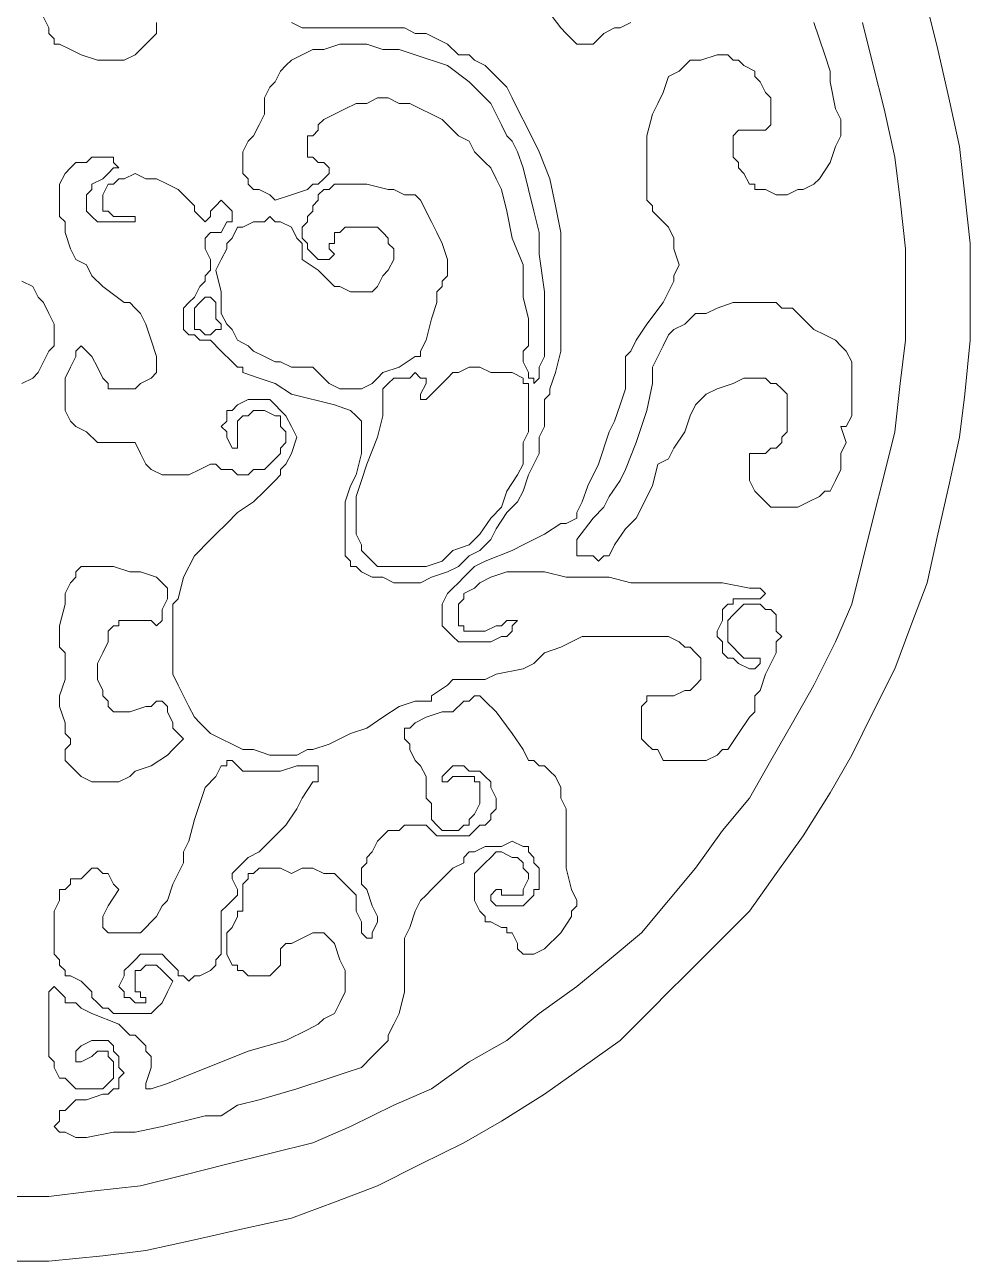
# Model space of a CAD drawing. Extents: x -66030 to 95157, y -13132 to 45879.
# Drawn here: x -29024 to -28339, y 14099 to 14995 of the extents above; entities that cross this region are included whole.
import ezdxf

# ---------------------------------------------------------------- set-up
doc = ezdxf.new("R2010")
doc.units = 0
doc.header["$LTSCALE"] = 100
doc.header["$MEASUREMENT"] = 0
doc.layers.get('0').update_dxf_attribs({"linetype": 'CONTINUOUS'})

msp = doc.modelspace()

# ---------------------------------------------------------------- linework, layer by layer
at = {"lineweight": 0}
for points in [[(-29041.98, 14098.65), (-29006.82, 14098.65), (-28967.76, 14102.55), (-28936.52, 14106.46), (-28901.36, 14114.27), (-28866.21, 14122.08), (-28831.06, 14129.89), (-28799.81, 14141.61), (-28768.56, 14153.33), (-28737.31, 14168.95), (-28706.06, 14184.58), (-28678.72, 14200.2), (-28647.47, 14219.73), (-28620.13, 14239.26), (-28592.79, 14258.79), (-28569.36, 14282.23), (-28557.64, 14293.94), (-28545.92, 14305.66), (-28534.2, 14317.38), (-28522.48, 14329.1), (-28499.05, 14352.53), (-28479.52, 14379.88), (-28459.99, 14407.22), (-28440.46, 14438.46), (-28424.83, 14465.81), (-28409.21, 14497.05), (-28393.59, 14528.3), (-28381.87, 14559.55), (-28370.15, 14590.8), (-28362.34, 14625.95), (-28354.53, 14661.1), (-28346.72, 14696.26), (-28342.81, 14727.51), (-28338.9, 14766.57), (-28338.9, 14801.72), (-28338.9, 14836.87), (-28342.81, 14872.03), (-28346.72, 14907.18), (-28354.53, 14942.33), (-28362.34, 14977.49), (-28370.15, 15008.74)], [(-28647.47, 15008.74), (-28635.76, 14993.11), (-28631.85, 14989.21), (-28627.95, 14985.3), (-28624.04, 14981.39), (-28620.13, 14981.39), (-28616.23, 14981.39), (-28612.32, 14981.39), (-28612.32, 14981.39), (-28604.51, 14989.21), (-28596.7, 14993.11), (-28592.79, 14993.11), (-28584.98, 14997.02)], [(-29041.98, 14145.52), (-29006.82, 14145.52), (-28975.58, 14149.42), (-28940.42, 14153.33), (-28909.17, 14161.14), (-28877.93, 14168.95), (-28846.68, 14176.76), (-28815.43, 14184.58), (-28788.09, 14196.29), (-28756.84, 14211.92), (-28729.5, 14223.64), (-28702.16, 14243.17), (-28674.82, 14258.79), (-28651.38, 14278.32), (-28624.04, 14297.85), (-28600.6, 14317.38), (-28577.17, 14336.91), (-28557.64, 14360.35), (-28538.11, 14383.78), (-28518.58, 14411.12), (-28499.05, 14434.56), (-28483.42, 14461.9), (-28467.8, 14489.24), (-28452.18, 14516.58), (-28436.55, 14547.83), (-28424.83, 14575.17), (-28417.02, 14606.42), (-28409.21, 14637.67), (-28401.4, 14668.92), (-28393.59, 14700.16), (-28389.68, 14735.32), (-28385.78, 14766.57), (-28385.78, 14801.72), (-28385.78, 14832.97), (-28389.68, 14868.12), (-28393.59, 14899.37), (-28401.4, 14934.52), (-28409.21, 14965.77), (-28417.02, 14997.02)], [(-28928.7, 14997.02), (-28928.7, 14993.11), (-28928.7, 14989.21), (-28932.61, 14985.3), (-28940.42, 14977.49), (-28944.33, 14973.58), (-28952.14, 14969.68), (-28959.95, 14969.68), (-28971.67, 14969.68), (-28983.39, 14973.58), (-28991.2, 14977.49), (-28999.01, 14981.39), (-29002.92, 14981.39), (-29002.92, 14985.3), (-29006.82, 14989.21), (-29006.82, 14993.11), (-29010.73, 15000.92)], [(-28452.18, 14997.02), (-28444.36, 14973.58), (-28440.46, 14961.86), (-28440.46, 14954.05), (-28436.55, 14934.52), (-28432.65, 14926.71), (-28432.65, 14918.9), (-28432.65, 14914.99), (-28436.55, 14907.18), (-28440.46, 14895.46), (-28448.27, 14883.75), (-28452.18, 14879.84), (-28459.99, 14875.93), (-28463.89, 14875.93), (-28471.71, 14872.03), (-28479.52, 14872.03), (-28487.33, 14875.93), (-28495.14, 14875.93), (-28495.14, 14879.84), (-28499.05, 14879.84), (-28502.95, 14887.65), (-28506.86, 14891.56), (-28506.86, 14895.46), (-28510.77, 14899.37), (-28510.77, 14907.18), (-28510.77, 14914.99), (-28510.77, 14914.99), (-28506.86, 14918.9), (-28502.95, 14918.9), (-28495.14, 14918.9), (-28487.33, 14918.9), (-28487.33, 14918.9), (-28483.42, 14922.8), (-28483.42, 14926.71), (-28483.42, 14926.71), (-28483.42, 14934.52), (-28483.42, 14942.33), (-28487.33, 14946.24), (-28491.24, 14954.05), (-28495.14, 14957.96), (-28495.14, 14961.86), (-28502.95, 14965.77), (-28506.86, 14969.68), (-28510.77, 14969.68), (-28514.67, 14973.58), (-28518.58, 14973.58), (-28522.48, 14973.58), (-28534.2, 14969.68), (-28542.01, 14969.68), (-28549.83, 14961.86), (-28557.64, 14957.96), (-28561.54, 14946.24), (-28565.45, 14938.43), (-28569.36, 14930.62), (-28573.26, 14914.99), (-28573.26, 14903.27), (-28573.26, 14887.65), (-28573.26, 14875.93), (-28573.26, 14868.12), (-28569.36, 14864.22), (-28569.36, 14860.31), (-28565.45, 14856.4), (-28561.54, 14852.5), (-28557.64, 14848.59), (-28553.73, 14840.78), (-28553.73, 14832.97), (-28549.83, 14821.25), (-28553.73, 14813.44), (-28553.73, 14809.53), (-28557.64, 14801.72), (-28561.54, 14793.91), (-28573.26, 14778.28), (-28581.07, 14766.57), (-28584.98, 14758.75), (-28588.89, 14754.85), (-28588.89, 14747.04), (-28588.89, 14739.22), (-28588.89, 14731.41), (-28592.79, 14719.69), (-28596.7, 14707.98), (-28600.6, 14700.16), (-28608.42, 14676.73), (-28616.23, 14661.1), (-28620.13, 14649.39), (-28624.04, 14641.58), (-28624.04, 14637.67), (-28631.85, 14633.76), (-28635.76, 14633.76), (-28647.47, 14625.95), (-28655.29, 14622.05), (-28663.1, 14618.14), (-28670.91, 14614.23), (-28690.44, 14606.42), (-28698.25, 14602.52), (-28702.16, 14598.61), (-28706.06, 14594.7), (-28709.97, 14590.8), (-28713.88, 14586.89), (-28717.78, 14582.99), (-28721.69, 14575.17), (-28721.69, 14571.27), (-28721.69, 14563.46), (-28721.69, 14559.55), (-28717.78, 14555.64), (-28713.88, 14551.74), (-28709.97, 14547.83), (-28702.16, 14547.83), (-28698.25, 14547.83), (-28686.53, 14547.83), (-28678.72, 14551.74), (-28674.82, 14551.74), (-28670.91, 14555.64), (-28670.91, 14559.55), (-28667, 14563.46), (-28667, 14563.46), (-28667, 14563.46), (-28670.91, 14563.46), (-28674.82, 14563.46), (-28678.72, 14559.55), (-28682.63, 14559.55), (-28690.44, 14555.64), (-28694.35, 14555.64), (-28698.25, 14555.64), (-28702.16, 14555.64), (-28706.06, 14555.64), (-28706.06, 14559.55), (-28709.97, 14559.55), (-28709.97, 14563.46), (-28709.97, 14571.27), (-28709.97, 14575.17), (-28706.06, 14579.08), (-28706.06, 14582.99), (-28698.25, 14586.89), (-28694.35, 14590.8), (-28686.53, 14594.7), (-28674.82, 14598.61), (-28663.1, 14598.61), (-28651.38, 14598.61), (-28647.47, 14598.61), (-28631.85, 14594.7), (-28616.23, 14594.7), (-28600.6, 14594.7), (-28584.98, 14590.8), (-28542.01, 14590.8), (-28518.58, 14590.8), (-28499.05, 14586.89), (-28495.14, 14586.89), (-28491.24, 14586.89), (-28491.24, 14586.89), (-28487.33, 14582.99), (-28487.33, 14582.99), (-28491.24, 14579.08), (-28491.24, 14579.08), (-28495.14, 14579.08), (-28499.05, 14579.08), (-28502.95, 14579.08), (-28506.86, 14579.08), (-28510.77, 14579.08), (-28510.77, 14575.17), (-28514.67, 14575.17), (-28518.58, 14571.27), (-28518.58, 14563.46), (-28522.48, 14555.64), (-28522.48, 14551.74), (-28518.58, 14547.83), (-28518.58, 14543.93), (-28518.58, 14540.02), (-28514.67, 14536.11), (-28510.77, 14536.11), (-28506.86, 14532.21), (-28499.05, 14528.3), (-28495.14, 14528.3), (-28491.24, 14532.21), (-28491.24, 14532.21), (-28491.24, 14532.21), (-28491.24, 14536.11), (-28495.14, 14536.11), (-28502.95, 14536.11), (-28506.86, 14540.02), (-28510.77, 14543.93), (-28510.77, 14543.93), (-28514.67, 14547.83), (-28514.67, 14547.83), (-28514.67, 14555.64), (-28514.67, 14563.46), (-28510.77, 14567.36), (-28506.86, 14571.27), (-28502.95, 14575.17), (-28499.05, 14575.17), (-28495.14, 14575.17), (-28491.24, 14575.17), (-28487.33, 14571.27), (-28483.42, 14571.27), (-28479.52, 14567.36), (-28479.52, 14563.46), (-28479.52, 14555.64), (-28475.61, 14551.74), (-28479.52, 14547.83), (-28479.52, 14540.02), (-28483.42, 14532.21), (-28487.33, 14524.4), (-28491.24, 14512.68), (-28495.14, 14508.77), (-28495.14, 14500.96), (-28495.14, 14497.05), (-28499.05, 14493.15), (-28506.86, 14481.43), (-28514.67, 14469.71), (-28518.58, 14469.71), (-28518.58, 14469.71), (-28522.48, 14465.81), (-28530.3, 14461.9), (-28534.2, 14461.9), (-28538.11, 14461.9), (-28545.92, 14461.9), (-28549.83, 14461.9), (-28557.64, 14461.9), (-28561.54, 14461.9), (-28565.45, 14469.71), (-28569.36, 14469.71), (-28573.26, 14473.62), (-28577.17, 14477.52), (-28577.17, 14481.43), (-28577.17, 14485.34), (-28577.17, 14489.24), (-28577.17, 14500.96), (-28573.26, 14504.87), (-28573.26, 14508.77), (-28569.36, 14508.77), (-28565.45, 14508.77), (-28561.54, 14508.77), (-28553.73, 14508.77), (-28545.92, 14512.68), (-28542.01, 14512.68), (-28538.11, 14516.58), (-28538.11, 14516.58), (-28534.2, 14520.49), (-28534.2, 14524.4), (-28534.2, 14528.3), (-28534.2, 14528.3), (-28534.2, 14532.21), (-28534.2, 14536.11), (-28538.11, 14540.02), (-28542.01, 14543.93), (-28545.92, 14543.93), (-28549.83, 14547.83), (-28557.64, 14551.74), (-28569.36, 14551.74), (-28581.07, 14551.74), (-28592.79, 14551.74), (-28612.32, 14551.74), (-28620.13, 14551.74), (-28627.95, 14547.83), (-28635.76, 14543.93), (-28647.47, 14540.02), (-28655.29, 14532.21), (-28663.1, 14528.3), (-28682.63, 14524.4), (-28690.44, 14520.49), (-28702.16, 14520.49), (-28702.16, 14520.49), (-28706.06, 14520.49), (-28709.97, 14520.49), (-28713.88, 14520.49), (-28717.78, 14516.58), (-28729.5, 14508.77), (-28729.5, 14504.87), (-28733.41, 14504.87), (-28737.31, 14504.87), (-28741.22, 14504.87), (-28752.94, 14500.96), (-28764.65, 14493.15), (-28776.37, 14485.34), (-28788.09, 14481.43), (-28803.71, 14473.62), (-28815.43, 14469.71), (-28819.34, 14469.71), (-28827.15, 14465.81), (-28838.87, 14465.81), (-28846.68, 14465.81), (-28858.4, 14469.71), (-28866.21, 14469.71), (-28874.02, 14473.62), (-28881.83, 14477.52), (-28889.64, 14481.43), (-28897.46, 14489.24), (-28901.36, 14493.15), (-28905.27, 14500.96), (-28909.17, 14508.77), (-28913.08, 14516.58), (-28916.99, 14524.4), (-28916.99, 14536.11), (-28916.99, 14547.83), (-28916.99, 14559.55), (-28916.99, 14563.46), (-28916.99, 14567.36), (-28916.99, 14575.17), (-28913.08, 14579.08), (-28909.17, 14594.7), (-28901.36, 14610.33), (-28897.46, 14614.23), (-28893.55, 14618.14), (-28885.74, 14625.95), (-28877.93, 14633.76), (-28870.12, 14641.58), (-28858.4, 14649.39), (-28850.59, 14657.2), (-28842.77, 14665.01), (-28838.87, 14668.92), (-28838.87, 14672.82), (-28834.96, 14676.73), (-28831.06, 14684.54), (-28827.15, 14696.26), (-28831.06, 14704.07), (-28834.96, 14711.88), (-28838.87, 14715.79), (-28842.77, 14719.69), (-28846.68, 14723.6), (-28854.49, 14723.6), (-28858.4, 14723.6), (-28862.3, 14723.6), (-28870.12, 14719.69), (-28874.02, 14715.79), (-28877.93, 14715.79), (-28877.93, 14707.98), (-28881.83, 14704.07), (-28877.93, 14700.16), (-28877.93, 14696.26), (-28874.02, 14688.45), (-28870.12, 14688.45), (-28870.12, 14688.45), (-28870.12, 14692.35), (-28870.12, 14696.26), (-28870.12, 14704.07), (-28870.12, 14707.98), (-28866.21, 14711.88), (-28862.3, 14711.88), (-28858.4, 14715.79), (-28854.49, 14715.79), (-28850.59, 14715.79), (-28842.77, 14711.88), (-28842.77, 14711.88), (-28838.87, 14711.88), (-28838.87, 14704.07), (-28834.96, 14700.16), (-28834.96, 14696.26), (-28834.96, 14692.35), (-28838.87, 14688.45), (-28838.87, 14684.54), (-28842.77, 14680.63), (-28842.77, 14680.63), (-28846.68, 14676.73), (-28850.59, 14672.82), (-28858.4, 14672.82), (-28862.3, 14668.92), (-28866.21, 14668.92), (-28870.12, 14668.92), (-28874.02, 14672.82), (-28877.93, 14672.82), (-28877.93, 14672.82), (-28881.83, 14672.82), (-28881.83, 14672.82), (-28881.83, 14672.82), (-28885.74, 14676.73), (-28889.64, 14676.73), (-28897.46, 14672.82), (-28905.27, 14668.92), (-28913.08, 14668.92), (-28916.99, 14668.92), (-28924.8, 14668.92), (-28932.61, 14672.82), (-28936.52, 14676.73), (-28936.52, 14676.73), (-28940.42, 14684.54), (-28944.33, 14692.35), (-28948.23, 14692.35), (-28948.23, 14692.35), (-28952.14, 14692.35), (-28956.05, 14692.35), (-28956.05, 14692.35), (-28959.95, 14692.35), (-28967.76, 14692.35), (-28971.67, 14692.35), (-28979.48, 14700.16), (-28987.29, 14704.07), (-28991.2, 14707.98), (-28995.11, 14715.79), (-28995.11, 14723.6), (-28995.11, 14731.41), (-28995.11, 14739.22), (-28991.2, 14747.04), (-28987.29, 14754.85), (-28987.29, 14758.75), (-28983.39, 14762.66), (-28979.48, 14758.75), (-28979.48, 14758.75), (-28975.58, 14754.85), (-28971.67, 14747.04), (-28967.76, 14739.22), (-28963.86, 14735.32), (-28963.86, 14731.41), (-28956.05, 14731.41), (-28952.14, 14731.41), (-28944.33, 14731.41), (-28940.42, 14735.32), (-28932.61, 14739.22), (-28932.61, 14739.22), (-28928.7, 14743.13), (-28928.7, 14743.13), (-28928.7, 14747.04), (-28928.7, 14750.94), (-28928.7, 14754.85), (-28932.61, 14766.57), (-28936.52, 14778.28), (-28940.42, 14786.1), (-28944.33, 14790), (-28948.23, 14793.91), (-28952.14, 14793.91), (-28952.14, 14793.91), (-28967.76, 14805.63), (-28975.58, 14813.44), (-28979.48, 14821.25), (-28987.29, 14825.16), (-28991.2, 14832.97), (-28995.11, 14844.69), (-28995.11, 14852.5), (-28999.01, 14856.4), (-28999.01, 14860.31), (-28999.01, 14864.22), (-28999.01, 14872.03), (-28999.01, 14879.84), (-28995.11, 14887.65), (-28991.2, 14891.56), (-28987.29, 14895.46), (-28979.48, 14895.46), (-28975.58, 14899.37), (-28967.76, 14899.37), (-28963.86, 14899.37), (-28959.95, 14899.37), (-28959.95, 14895.46), (-28959.95, 14895.46), (-28956.05, 14891.56), (-28956.05, 14891.56), (-28959.95, 14891.56), (-28963.86, 14887.65), (-28967.76, 14883.75), (-28975.58, 14879.84), (-28975.58, 14875.93), (-28979.48, 14872.03), (-28979.48, 14872.03), (-28979.48, 14868.12), (-28979.48, 14864.22), (-28979.48, 14860.31), (-28975.58, 14856.4), (-28975.58, 14856.4), (-28971.67, 14852.5), (-28967.76, 14852.5), (-28963.86, 14852.5), (-28959.95, 14852.5), (-28952.14, 14852.5), (-28944.33, 14852.5), (-28944.33, 14856.4), (-28948.23, 14856.4), (-28948.23, 14856.4), (-28959.95, 14856.4), (-28963.86, 14860.31), (-28967.76, 14860.31), (-28967.76, 14860.31), (-28967.76, 14864.22), (-28967.76, 14868.12), (-28967.76, 14872.03), (-28963.86, 14879.84), (-28959.95, 14879.84), (-28956.05, 14883.75), (-28952.14, 14883.75), (-28944.33, 14887.65), (-28936.52, 14883.75), (-28928.7, 14883.75), (-28920.89, 14879.84), (-28913.08, 14875.93), (-28905.27, 14868.12), (-28901.36, 14864.22), (-28901.36, 14860.31), (-28897.46, 14856.4), (-28893.55, 14852.5), (-28893.55, 14852.5), (-28889.64, 14856.4), (-28889.64, 14860.31), (-28885.74, 14864.22), (-28885.74, 14864.22), (-28881.83, 14868.12), (-28877.93, 14864.22), (-28877.93, 14864.22), (-28874.02, 14860.31), (-28874.02, 14856.4), (-28874.02, 14856.4), (-28874.02, 14852.5), (-28877.93, 14852.5), (-28881.83, 14844.69), (-28885.74, 14844.69), (-28889.64, 14844.69), (-28893.55, 14840.78), (-28893.55, 14840.78), (-28893.55, 14836.87), (-28893.55, 14832.97), (-28889.64, 14825.16), (-28889.64, 14817.34), (-28893.55, 14813.44), (-28893.55, 14809.53), (-28897.46, 14805.63), (-28901.36, 14797.81), (-28905.27, 14793.91), (-28909.17, 14790), (-28909.17, 14782.19), (-28909.17, 14774.38), (-28905.27, 14770.47), (-28901.36, 14770.47), (-28897.46, 14766.57), (-28897.46, 14766.57), (-28893.55, 14766.57), (-28889.64, 14766.57), (-28881.83, 14758.75), (-28874.02, 14750.94), (-28870.12, 14747.04), (-28866.21, 14747.04), (-28866.21, 14743.13), (-28854.49, 14739.22), (-28842.77, 14735.32), (-28831.06, 14727.51), (-28799.81, 14719.69), (-28788.09, 14715.79), (-28784.18, 14711.88), (-28780.28, 14707.98), (-28780.28, 14707.98), (-28780.28, 14700.16), (-28780.28, 14684.54), (-28784.18, 14668.92), (-28788.09, 14661.1), (-28792, 14649.39), (-28792, 14633.76), (-28792, 14629.86), (-28792, 14622.05), (-28792, 14614.23), (-28792, 14610.33), (-28788.09, 14606.42), (-28788.09, 14602.52), (-28784.18, 14602.52), (-28780.28, 14598.61), (-28772.47, 14594.7), (-28764.65, 14594.7), (-28756.84, 14590.8), (-28749.03, 14590.8), (-28741.22, 14590.8), (-28737.31, 14590.8), (-28729.5, 14594.7), (-28717.78, 14598.61), (-28709.97, 14602.52), (-28702.16, 14610.33), (-28694.35, 14614.23), (-28686.53, 14622.05), (-28682.63, 14629.86), (-28674.82, 14641.58), (-28667, 14649.39), (-28663.1, 14657.2), (-28659.19, 14668.92), (-28655.29, 14676.73), (-28651.38, 14684.54), (-28651.38, 14696.26), (-28647.47, 14704.07), (-28647.47, 14711.88), (-28647.47, 14719.69), (-28647.47, 14723.6), (-28643.57, 14727.51), (-28643.57, 14731.41), (-28639.66, 14743.13), (-28635.76, 14758.75), (-28635.76, 14774.38), (-28635.76, 14790), (-28635.76, 14809.53), (-28635.76, 14825.16), (-28635.76, 14844.69), (-28639.66, 14864.22), (-28643.57, 14883.75), (-28651.38, 14903.27), (-28659.19, 14918.9), (-28667, 14934.52), (-28670.91, 14942.33), (-28674.82, 14950.15), (-28678.72, 14954.05), (-28686.53, 14961.86), (-28690.44, 14965.77), (-28698.25, 14969.68), (-28702.16, 14973.58), (-28709.97, 14973.58), (-28717.78, 14981.39), (-28725.59, 14985.3), (-28733.41, 14989.21), (-28741.22, 14989.21), (-28749.03, 14993.11), (-28756.84, 14993.11), (-28772.47, 14993.11), (-28788.09, 14993.11), (-28807.62, 14993.11), (-28815.43, 14993.11), (-28823.24, 14993.11), (-28831.06, 14997.02)], [(-29026.35, 14735.32), (-29018.54, 14739.22), (-29014.64, 14743.13), (-29010.73, 14750.94), (-29006.82, 14758.75), (-29002.92, 14762.66), (-29002.92, 14770.47), (-29002.92, 14778.28), (-29006.82, 14786.1), (-29010.73, 14793.91), (-29014.64, 14797.81), (-29018.54, 14805.63), (-29026.35, 14809.53)]]:
    msp.add_lwpolyline(points, dxfattribs=at)
for points in [[(-28717.78, 14965.77), (-28702.16, 14954.05), (-28698.25, 14950.15), (-28690.44, 14942.33), (-28686.53, 14938.43), (-28682.63, 14930.62), (-28678.72, 14922.8), (-28674.82, 14914.99), (-28670.91, 14911.09), (-28667, 14903.27), (-28663.1, 14891.56), (-28659.19, 14875.93), (-28655.29, 14860.31), (-28651.38, 14844.69), (-28651.38, 14829.06), (-28647.47, 14801.72), (-28647.47, 14778.28), (-28647.47, 14762.66), (-28647.47, 14754.85), (-28651.38, 14747.04), (-28651.38, 14739.22), (-28655.29, 14735.32), (-28655.29, 14739.22), (-28659.19, 14739.22), (-28659.19, 14739.22), (-28659.19, 14743.13), (-28663.1, 14750.94), (-28663.1, 14758.75), (-28659.19, 14762.66), (-28659.19, 14770.47), (-28659.19, 14782.19), (-28663.1, 14797.81), (-28663.1, 14821.25), (-28670.91, 14840.78), (-28674.82, 14860.31), (-28678.72, 14875.93), (-28682.63, 14883.75), (-28686.53, 14891.56), (-28690.44, 14895.46), (-28698.25, 14903.27), (-28702.16, 14911.09), (-28709.97, 14914.99), (-28713.88, 14918.9), (-28721.69, 14926.71), (-28729.5, 14930.62), (-28737.31, 14934.52), (-28745.12, 14938.43), (-28752.94, 14938.43), (-28760.75, 14942.33), (-28768.56, 14942.33), (-28776.37, 14938.43), (-28784.18, 14938.43), (-28792, 14934.52), (-28799.81, 14930.62), (-28807.62, 14926.71), (-28811.53, 14922.8), (-28811.53, 14918.9), (-28815.43, 14914.99), (-28819.34, 14914.99), (-28819.34, 14911.09), (-28819.34, 14907.18), (-28819.34, 14903.27), (-28819.34, 14899.37), (-28815.43, 14899.37), (-28811.53, 14895.46), (-28807.62, 14895.46), (-28803.71, 14891.56), (-28803.71, 14891.56), (-28803.71, 14891.56), (-28803.71, 14887.65), (-28807.62, 14883.75), (-28811.53, 14879.84), (-28815.43, 14879.84), (-28819.34, 14875.93), (-28831.06, 14872.03), (-28842.77, 14868.12), (-28846.68, 14872.03), (-28854.49, 14875.93), (-28858.4, 14875.93), (-28862.3, 14879.84), (-28862.3, 14883.75), (-28866.21, 14887.65), (-28866.21, 14891.56), (-28866.21, 14899.37), (-28866.21, 14903.27), (-28862.3, 14911.09), (-28858.4, 14914.99), (-28854.49, 14922.8), (-28850.59, 14930.62), (-28850.59, 14934.52), (-28850.59, 14942.33), (-28846.68, 14950.15), (-28842.77, 14954.05), (-28838.87, 14961.86), (-28834.96, 14965.77), (-28831.06, 14969.68), (-28823.24, 14973.58), (-28815.43, 14977.49), (-28807.62, 14977.49), (-28795.9, 14981.39), (-28784.18, 14981.39), (-28776.37, 14981.39), (-28764.65, 14977.49), (-28752.94, 14977.49), (-28741.22, 14973.58), (-28717.78, 14965.77)], [(-28737.31, 14868.12), (-28729.5, 14852.5), (-28725.59, 14844.69), (-28721.69, 14836.87), (-28717.78, 14825.16), (-28717.78, 14817.34), (-28717.78, 14813.44), (-28721.69, 14809.53), (-28721.69, 14805.63), (-28725.59, 14801.72), (-28725.59, 14793.91), (-28729.5, 14782.19), (-28733.41, 14766.57), (-28737.31, 14758.75), (-28737.31, 14754.85), (-28741.22, 14754.85), (-28752.94, 14747.04), (-28764.65, 14743.13), (-28768.56, 14739.22), (-28772.47, 14735.32), (-28780.28, 14731.41), (-28784.18, 14731.41), (-28792, 14731.41), (-28795.9, 14731.41), (-28803.71, 14735.32), (-28807.62, 14739.22), (-28811.53, 14743.13), (-28815.43, 14747.04), (-28823.24, 14747.04), (-28831.06, 14747.04), (-28838.87, 14750.94), (-28842.77, 14750.94), (-28850.59, 14754.85), (-28858.4, 14758.75), (-28862.3, 14762.66), (-28870.12, 14766.57), (-28874.02, 14774.38), (-28877.93, 14778.28), (-28881.83, 14786.1), (-28881.83, 14790), (-28881.83, 14793.91), (-28881.83, 14801.72), (-28885.74, 14817.34), (-28881.83, 14825.16), (-28877.93, 14832.97), (-28877.93, 14836.87), (-28874.02, 14840.78), (-28870.12, 14848.59), (-28866.21, 14848.59), (-28858.4, 14852.5), (-28854.49, 14852.5), (-28850.59, 14852.5), (-28846.68, 14856.4), (-28842.77, 14852.5), (-28838.87, 14852.5), (-28831.06, 14848.59), (-28827.15, 14840.78), (-28823.24, 14836.87), (-28823.24, 14829.06), (-28823.24, 14825.16), (-28811.53, 14817.34), (-28807.62, 14813.44), (-28799.81, 14805.63), (-28795.9, 14805.63), (-28788.09, 14801.72), (-28780.28, 14801.72), (-28772.47, 14801.72), (-28768.56, 14805.63), (-28764.65, 14813.44), (-28760.75, 14817.34), (-28756.84, 14825.16), (-28756.84, 14832.97), (-28756.84, 14832.97), (-28760.75, 14836.87), (-28760.75, 14840.78), (-28764.65, 14844.69), (-28764.65, 14844.69), (-28768.56, 14848.59), (-28776.37, 14848.59), (-28780.28, 14848.59), (-28788.09, 14848.59), (-28792, 14848.59), (-28795.9, 14844.69), (-28799.81, 14844.69), (-28799.81, 14840.78), (-28799.81, 14836.87), (-28803.71, 14836.87), (-28803.71, 14832.97), (-28799.81, 14829.06), (-28803.71, 14825.16), (-28807.62, 14825.16), (-28811.53, 14825.16), (-28811.53, 14825.16), (-28815.43, 14829.06), (-28819.34, 14832.97), (-28819.34, 14836.87), (-28823.24, 14840.78), (-28823.24, 14848.59), (-28819.34, 14852.5), (-28819.34, 14856.4), (-28815.43, 14860.31), (-28815.43, 14864.22), (-28811.53, 14868.12), (-28811.53, 14872.03), (-28807.62, 14875.93), (-28803.71, 14875.93), (-28799.81, 14879.84), (-28795.9, 14879.84), (-28792, 14879.84), (-28784.18, 14879.84), (-28776.37, 14879.84), (-28760.75, 14875.93), (-28756.84, 14875.93), (-28749.03, 14872.03), (-28741.22, 14872.03), (-28737.31, 14868.12)], [(-28885.74, 14793.91), (-28885.74, 14790), (-28885.74, 14786.1), (-28885.74, 14782.19), (-28881.83, 14778.28), (-28881.83, 14774.38), (-28881.83, 14774.38), (-28885.74, 14774.38), (-28889.64, 14770.47), (-28893.55, 14770.47), (-28897.46, 14774.38), (-28901.36, 14774.38), (-28901.36, 14778.28), (-28901.36, 14782.19), (-28901.36, 14782.19), (-28901.36, 14786.1), (-28901.36, 14790), (-28897.46, 14793.91), (-28893.55, 14797.81), (-28889.64, 14797.81), (-28889.64, 14797.81), (-28885.74, 14793.91), (-28885.74, 14793.91)], [(-28456.08, 14778.28), (-28452.18, 14774.38), (-28444.36, 14770.47), (-28436.55, 14766.57), (-28432.65, 14762.66), (-28428.74, 14758.75), (-28424.83, 14750.94), (-28424.83, 14743.13), (-28424.83, 14735.32), (-28424.83, 14727.51), (-28424.83, 14723.6), (-28424.83, 14715.79), (-28424.83, 14711.88), (-28428.74, 14704.07), (-28432.65, 14704.07), (-28432.65, 14704.07), (-28428.74, 14692.35), (-28432.65, 14684.54), (-28432.65, 14672.82), (-28436.55, 14665.01), (-28440.46, 14657.2), (-28444.36, 14657.2), (-28448.27, 14653.29), (-28456.08, 14649.39), (-28463.89, 14645.48), (-28467.8, 14645.48), (-28475.61, 14645.48), (-28483.42, 14645.48), (-28487.33, 14649.39), (-28491.24, 14653.29), (-28495.14, 14657.2), (-28499.05, 14665.01), (-28499.05, 14672.82), (-28499.05, 14676.73), (-28499.05, 14680.63), (-28499.05, 14684.54), (-28495.14, 14684.54), (-28491.24, 14684.54), (-28491.24, 14684.54), (-28487.33, 14684.54), (-28483.42, 14688.45), (-28479.52, 14688.45), (-28475.61, 14692.35), (-28475.61, 14696.26), (-28471.71, 14700.16), (-28471.71, 14707.98), (-28471.71, 14715.79), (-28471.71, 14723.6), (-28471.71, 14727.51), (-28475.61, 14731.41), (-28479.52, 14735.32), (-28483.42, 14735.32), (-28487.33, 14739.22), (-28491.24, 14739.22), (-28495.14, 14739.22), (-28502.95, 14739.22), (-28510.77, 14735.32), (-28522.48, 14731.41), (-28530.3, 14727.51), (-28538.11, 14719.69), (-28542.01, 14711.88), (-28545.92, 14700.16), (-28553.73, 14688.45), (-28557.64, 14680.63), (-28565.45, 14676.73), (-28569.36, 14661.1), (-28581.07, 14637.67), (-28588.89, 14629.86), (-28596.7, 14618.14), (-28600.6, 14610.33), (-28604.51, 14610.33), (-28608.42, 14606.42), (-28612.32, 14610.33), (-28616.23, 14610.33), (-28624.04, 14610.33), (-28624.04, 14614.23), (-28624.04, 14614.23), (-28624.04, 14618.14), (-28624.04, 14622.05), (-28612.32, 14637.67), (-28604.51, 14645.48), (-28600.6, 14653.29), (-28592.79, 14665.01), (-28588.89, 14672.82), (-28581.07, 14692.35), (-28573.26, 14715.79), (-28569.36, 14735.32), (-28569.36, 14739.22), (-28569.36, 14743.13), (-28569.36, 14747.04), (-28565.45, 14754.85), (-28561.54, 14762.66), (-28557.64, 14770.47), (-28553.73, 14774.38), (-28545.92, 14778.28), (-28542.01, 14782.19), (-28538.11, 14786.1), (-28530.3, 14786.1), (-28522.48, 14790), (-28510.77, 14793.91), (-28499.05, 14793.91), (-28483.42, 14793.91), (-28479.52, 14793.91), (-28475.61, 14790), (-28467.8, 14790), (-28463.89, 14786.1), (-28459.99, 14782.19), (-28456.08, 14778.28)], [(-28663.1, 14735.32), (-28659.19, 14735.32), (-28659.19, 14731.41), (-28659.19, 14727.51), (-28659.19, 14715.79), (-28659.19, 14707.98), (-28659.19, 14700.16), (-28663.1, 14692.35), (-28663.1, 14676.73), (-28667, 14668.92), (-28674.82, 14657.2), (-28678.72, 14645.48), (-28686.53, 14637.67), (-28694.35, 14625.95), (-28702.16, 14618.14), (-28713.88, 14614.23), (-28721.69, 14606.42), (-28733.41, 14602.52), (-28737.31, 14602.52), (-28741.22, 14602.52), (-28749.03, 14602.52), (-28752.94, 14602.52), (-28760.75, 14602.52), (-28768.56, 14602.52), (-28772.47, 14606.42), (-28776.37, 14610.33), (-28780.28, 14614.23), (-28780.28, 14618.14), (-28784.18, 14625.95), (-28784.18, 14629.86), (-28784.18, 14637.67), (-28784.18, 14645.48), (-28784.18, 14653.29), (-28780.28, 14665.01), (-28776.37, 14676.73), (-28768.56, 14696.26), (-28764.65, 14711.88), (-28764.65, 14719.69), (-28764.65, 14727.51), (-28764.65, 14731.41), (-28760.75, 14735.32), (-28756.84, 14739.22), (-28752.94, 14739.22), (-28745.12, 14739.22), (-28741.22, 14743.13), (-28737.31, 14739.22), (-28733.41, 14739.22), (-28733.41, 14735.32), (-28733.41, 14735.32), (-28737.31, 14727.51), (-28737.31, 14723.6), (-28737.31, 14723.6), (-28733.41, 14723.6), (-28733.41, 14723.6), (-28729.5, 14727.51), (-28725.59, 14731.41), (-28717.78, 14739.22), (-28713.88, 14743.13), (-28709.97, 14743.13), (-28702.16, 14747.04), (-28694.35, 14747.04), (-28686.53, 14743.13), (-28678.72, 14743.13), (-28670.91, 14743.13), (-28663.1, 14739.22), (-28663.1, 14739.22), (-28663.1, 14735.32)], [(-28920.89, 14586.89), (-28920.89, 14579.08), (-28924.8, 14571.27), (-28924.8, 14563.46), (-28928.7, 14559.55), (-28928.7, 14559.55), (-28932.61, 14563.46), (-28940.42, 14563.46), (-28948.23, 14563.46), (-28952.14, 14563.46), (-28956.05, 14563.46), (-28956.05, 14559.55), (-28959.95, 14559.55), (-28963.86, 14555.64), (-28963.86, 14547.83), (-28967.76, 14540.02), (-28971.67, 14532.21), (-28971.67, 14524.4), (-28971.67, 14520.49), (-28967.76, 14512.68), (-28967.76, 14508.77), (-28963.86, 14504.87), (-28963.86, 14500.96), (-28959.95, 14497.05), (-28952.14, 14497.05), (-28948.23, 14497.05), (-28936.52, 14500.96), (-28932.61, 14500.96), (-28928.7, 14504.87), (-28924.8, 14504.87), (-28924.8, 14504.87), (-28920.89, 14500.96), (-28920.89, 14500.96), (-28920.89, 14497.05), (-28916.99, 14489.24), (-28916.99, 14485.34), (-28913.08, 14481.43), (-28913.08, 14481.43), (-28909.17, 14477.52), (-28909.17, 14477.52), (-28913.08, 14473.62), (-28916.99, 14469.71), (-28920.89, 14465.81), (-28932.61, 14457.99), (-28944.33, 14454.09), (-28948.23, 14450.18), (-28956.05, 14446.28), (-28959.95, 14446.28), (-28967.76, 14446.28), (-28975.58, 14446.28), (-28983.39, 14450.18), (-28987.29, 14454.09), (-28991.2, 14457.99), (-28995.11, 14461.9), (-28995.11, 14465.81), (-28995.11, 14469.71), (-28991.2, 14473.62), (-28991.2, 14477.52), (-28995.11, 14481.43), (-28995.11, 14489.24), (-28999.01, 14500.96), (-28999.01, 14504.87), (-28999.01, 14508.77), (-28995.11, 14520.49), (-28995.11, 14532.21), (-28995.11, 14540.02), (-28999.01, 14543.93), (-28999.01, 14559.55), (-28995.11, 14575.17), (-28995.11, 14582.99), (-28991.2, 14590.8), (-28987.29, 14594.7), (-28987.29, 14598.61), (-28983.39, 14602.52), (-28979.48, 14602.52), (-28979.48, 14602.52), (-28967.76, 14602.52), (-28959.95, 14602.52), (-28948.23, 14598.61), (-28940.42, 14598.61), (-28928.7, 14594.7), (-28924.8, 14590.8), (-28920.89, 14586.89), (-28920.89, 14586.89)], [(-28647.47, 14457.99), (-28643.57, 14454.09), (-28639.66, 14450.18), (-28639.66, 14450.18), (-28635.76, 14442.37), (-28635.76, 14434.56), (-28631.85, 14426.75), (-28631.85, 14418.93), (-28631.85, 14411.12), (-28631.85, 14403.31), (-28631.85, 14395.5), (-28631.85, 14391.59), (-28631.85, 14383.78), (-28627.95, 14368.16), (-28624.04, 14360.35), (-28624.04, 14356.44), (-28627.95, 14352.53), (-28627.95, 14348.63), (-28635.76, 14336.91), (-28639.66, 14333), (-28643.57, 14329.1), (-28647.47, 14325.19), (-28655.29, 14321.29), (-28659.19, 14321.29), (-28663.1, 14321.29), (-28667, 14325.19), (-28667, 14329.1), (-28670.91, 14336.91), (-28674.82, 14336.91), (-28674.82, 14340.82), (-28678.72, 14340.82), (-28686.53, 14344.72), (-28690.44, 14344.72), (-28690.44, 14348.63), (-28694.35, 14352.53), (-28698.25, 14360.35), (-28698.25, 14364.25), (-28698.25, 14368.16), (-28698.25, 14375.97), (-28698.25, 14379.88), (-28694.35, 14383.78), (-28690.44, 14387.69), (-28686.53, 14391.59), (-28682.63, 14395.5), (-28678.72, 14395.5), (-28670.91, 14391.59), (-28667, 14391.59), (-28663.1, 14387.69), (-28663.1, 14383.78), (-28659.19, 14379.88), (-28659.19, 14375.97), (-28663.1, 14368.16), (-28663.1, 14364.25), (-28667, 14364.25), (-28670.91, 14364.25), (-28674.82, 14364.25), (-28674.82, 14364.25), (-28678.72, 14364.25), (-28678.72, 14368.16), (-28682.63, 14368.16), (-28686.53, 14364.25), (-28686.53, 14360.35), (-28686.53, 14360.35), (-28682.63, 14356.44), (-28682.63, 14356.44), (-28678.72, 14356.44), (-28674.82, 14356.44), (-28670.91, 14356.44), (-28667, 14356.44), (-28663.1, 14356.44), (-28659.19, 14360.35), (-28655.29, 14364.25), (-28655.29, 14368.16), (-28651.38, 14368.16), (-28651.38, 14372.06), (-28651.38, 14375.97), (-28651.38, 14379.88), (-28651.38, 14383.78), (-28655.29, 14387.69), (-28655.29, 14391.59), (-28659.19, 14395.5), (-28659.19, 14399.41), (-28663.1, 14399.41), (-28670.91, 14403.31), (-28678.72, 14399.41), (-28690.44, 14399.41), (-28698.25, 14395.5), (-28702.16, 14395.5), (-28706.06, 14391.59), (-28706.06, 14391.59), (-28706.06, 14387.69), (-28713.88, 14383.78), (-28717.78, 14379.88), (-28729.5, 14368.16), (-28733.41, 14364.25), (-28737.31, 14360.35), (-28741.22, 14352.53), (-28745.12, 14340.82), (-28749.03, 14333), (-28749.03, 14321.29), (-28749.03, 14305.66), (-28749.03, 14293.94), (-28752.94, 14278.32), (-28756.84, 14270.51), (-28760.75, 14262.7), (-28760.75, 14258.79), (-28768.56, 14250.98), (-28772.47, 14247.07), (-28780.28, 14239.26), (-28792, 14235.35), (-28803.71, 14231.45), (-28827.15, 14223.64), (-28854.49, 14215.82), (-28870.12, 14211.92), (-28881.83, 14204.11), (-28893.55, 14204.11), (-28924.8, 14196.29), (-28944.33, 14192.39), (-28959.95, 14192.39), (-28979.48, 14188.48), (-28987.29, 14188.48), (-28995.11, 14192.39), (-28999.01, 14192.39), (-28999.01, 14192.39), (-29002.92, 14196.29), (-29002.92, 14196.29), (-28999.01, 14200.2), (-28999.01, 14204.11), (-28999.01, 14208.01), (-28995.11, 14208.01), (-28991.2, 14211.92), (-28987.29, 14215.82), (-28979.48, 14215.82), (-28967.76, 14219.73), (-28963.86, 14219.73), (-28959.95, 14223.64), (-28956.05, 14223.64), (-28956.05, 14227.54), (-28956.05, 14231.45), (-28952.14, 14235.35), (-28956.05, 14239.26), (-28956.05, 14247.07), (-28959.95, 14250.98), (-28959.95, 14254.88), (-28963.86, 14258.79), (-28971.67, 14258.79), (-28975.58, 14258.79), (-28983.39, 14254.88), (-28983.39, 14254.88), (-28987.29, 14250.98), (-28987.29, 14247.07), (-28987.29, 14247.07), (-28987.29, 14243.17), (-28987.29, 14243.17), (-28987.29, 14243.17), (-28983.39, 14243.17), (-28975.58, 14247.07), (-28971.67, 14250.98), (-28967.76, 14250.98), (-28967.76, 14250.98), (-28963.86, 14250.98), (-28963.86, 14247.07), (-28959.95, 14243.17), (-28959.95, 14239.26), (-28959.95, 14231.45), (-28963.86, 14227.54), (-28963.86, 14227.54), (-28967.76, 14223.64), (-28967.76, 14223.64), (-28975.58, 14223.64), (-28979.48, 14223.64), (-28987.29, 14223.64), (-28991.2, 14227.54), (-28995.11, 14231.45), (-28999.01, 14231.45), (-29002.92, 14239.26), (-29002.92, 14243.17), (-29006.82, 14247.07), (-29006.82, 14250.98), (-29006.82, 14258.79), (-29006.82, 14262.7), (-29006.82, 14274.41), (-29006.82, 14278.32), (-29006.82, 14286.13), (-29006.82, 14290.04), (-29006.82, 14293.94), (-29002.92, 14297.85), (-29002.92, 14297.85), (-29002.92, 14297.85), (-28999.01, 14293.94), (-28999.01, 14293.94), (-28995.11, 14290.04), (-28995.11, 14286.13), (-28987.29, 14286.13), (-28983.39, 14282.23), (-28975.58, 14278.32), (-28956.05, 14270.51), (-28948.23, 14262.7), (-28944.33, 14262.7), (-28940.42, 14258.79), (-28936.52, 14254.88), (-28936.52, 14250.98), (-28932.61, 14247.07), (-28932.61, 14239.26), (-28936.52, 14227.54), (-28936.52, 14227.54), (-28936.52, 14223.64), (-28936.52, 14223.64), (-28932.61, 14223.64), (-28920.89, 14227.54), (-28862.3, 14250.98), (-28834.96, 14258.79), (-28819.34, 14266.6), (-28811.53, 14270.51), (-28807.62, 14274.41), (-28799.81, 14278.32), (-28795.9, 14286.13), (-28792, 14293.94), (-28792, 14301.76), (-28792, 14309.57), (-28795.9, 14317.38), (-28799.81, 14329.1), (-28803.71, 14333), (-28807.62, 14336.91), (-28811.53, 14336.91), (-28815.43, 14336.91), (-28823.24, 14333), (-28831.06, 14329.1), (-28834.96, 14329.1), (-28838.87, 14325.19), (-28838.87, 14325.19), (-28838.87, 14321.29), (-28838.87, 14313.47), (-28842.77, 14309.57), (-28842.77, 14309.57), (-28846.68, 14305.66), (-28846.68, 14305.66), (-28850.59, 14305.66), (-28850.59, 14305.66), (-28862.3, 14305.66), (-28866.21, 14309.57), (-28870.12, 14309.57), (-28870.12, 14313.47), (-28874.02, 14313.47), (-28877.93, 14321.29), (-28877.93, 14329.1), (-28877.93, 14336.91), (-28874.02, 14340.82), (-28870.12, 14348.63), (-28870.12, 14352.53), (-28866.21, 14352.53), (-28866.21, 14360.35), (-28866.21, 14368.16), (-28866.21, 14372.06), (-28862.3, 14375.97), (-28862.3, 14379.88), (-28858.4, 14379.88), (-28854.49, 14383.78), (-28850.59, 14383.78), (-28846.68, 14383.78), (-28842.77, 14383.78), (-28838.87, 14383.78), (-28831.06, 14379.88), (-28823.24, 14383.78), (-28815.43, 14383.78), (-28807.62, 14379.88), (-28799.81, 14379.88), (-28792, 14372.06), (-28792, 14372.06), (-28788.09, 14368.16), (-28784.18, 14364.25), (-28784.18, 14360.35), (-28784.18, 14356.44), (-28784.18, 14352.53), (-28780.28, 14344.72), (-28780.28, 14336.91), (-28776.37, 14333), (-28776.37, 14333), (-28772.47, 14333), (-28772.47, 14333), (-28772.47, 14336.91), (-28768.56, 14344.72), (-28768.56, 14348.63), (-28772.47, 14356.44), (-28776.37, 14368.16), (-28780.28, 14372.06), (-28780.28, 14379.88), (-28780.28, 14383.78), (-28776.37, 14387.69), (-28776.37, 14391.59), (-28772.47, 14395.5), (-28768.56, 14403.31), (-28764.65, 14407.22), (-28760.75, 14411.12), (-28752.94, 14411.12), (-28749.03, 14415.03), (-28733.41, 14415.03), (-28729.5, 14411.12), (-28725.59, 14407.22), (-28721.69, 14407.22), (-28717.78, 14407.22), (-28713.88, 14407.22), (-28706.06, 14407.22), (-28702.16, 14407.22), (-28698.25, 14411.12), (-28694.35, 14415.03), (-28690.44, 14415.03), (-28686.53, 14418.93), (-28686.53, 14422.84), (-28682.63, 14426.75), (-28682.63, 14430.65), (-28682.63, 14430.65), (-28682.63, 14434.56), (-28686.53, 14442.37), (-28686.53, 14446.28), (-28690.44, 14450.18), (-28690.44, 14450.18), (-28694.35, 14454.09), (-28698.25, 14454.09), (-28702.16, 14454.09), (-28706.06, 14457.99), (-28709.97, 14457.99), (-28713.88, 14457.99), (-28717.78, 14454.09), (-28721.69, 14450.18), (-28721.69, 14450.18), (-28721.69, 14446.28), (-28721.69, 14446.28), (-28721.69, 14446.28), (-28717.78, 14446.28), (-28713.88, 14450.18), (-28709.97, 14450.18), (-28706.06, 14450.18), (-28702.16, 14450.18), (-28698.25, 14450.18), (-28698.25, 14446.28), (-28694.35, 14446.28), (-28694.35, 14438.46), (-28694.35, 14430.65), (-28698.25, 14422.84), (-28702.16, 14418.93), (-28702.16, 14415.03), (-28706.06, 14415.03), (-28709.97, 14411.12), (-28713.88, 14411.12), (-28717.78, 14411.12), (-28721.69, 14411.12), (-28725.59, 14415.03), (-28725.59, 14415.03), (-28729.5, 14418.93), (-28729.5, 14422.84), (-28729.5, 14430.65), (-28733.41, 14434.56), (-28733.41, 14446.28), (-28733.41, 14450.18), (-28737.31, 14457.99), (-28741.22, 14461.9), (-28745.12, 14469.71), (-28745.12, 14473.62), (-28749.03, 14477.52), (-28749.03, 14481.43), (-28749.03, 14485.34), (-28745.12, 14485.34), (-28741.22, 14489.24), (-28733.41, 14493.15), (-28721.69, 14497.05), (-28717.78, 14497.05), (-28717.78, 14497.05), (-28713.88, 14497.05), (-28713.88, 14497.05), (-28706.06, 14504.87), (-28702.16, 14504.87), (-28698.25, 14508.77), (-28698.25, 14508.77), (-28694.35, 14508.77), (-28690.44, 14504.87), (-28690.44, 14504.87), (-28682.63, 14497.05), (-28670.91, 14481.43), (-28663.1, 14469.71), (-28659.19, 14461.9), (-28655.29, 14461.9), (-28651.38, 14457.99), (-28647.47, 14457.99), (-28647.47, 14457.99)], [(-28846.68, 14454.09), (-28838.87, 14454.09), (-28827.15, 14457.99), (-28815.43, 14457.99), (-28811.53, 14457.99), (-28811.53, 14454.09), (-28811.53, 14450.18), (-28811.53, 14446.28), (-28811.53, 14446.28), (-28815.43, 14446.28), (-28823.24, 14434.56), (-28827.15, 14426.75), (-28834.96, 14415.03), (-28842.77, 14407.22), (-28846.68, 14403.31), (-28850.59, 14399.41), (-28854.49, 14395.5), (-28862.3, 14391.59), (-28866.21, 14387.69), (-28870.12, 14383.78), (-28870.12, 14383.78), (-28874.02, 14379.88), (-28874.02, 14375.97), (-28870.12, 14368.16), (-28870.12, 14364.25), (-28874.02, 14360.35), (-28877.93, 14356.44), (-28877.93, 14356.44), (-28881.83, 14352.53), (-28881.83, 14348.63), (-28881.83, 14344.72), (-28881.83, 14340.82), (-28881.83, 14329.1), (-28881.83, 14325.19), (-28881.83, 14325.19), (-28881.83, 14321.29), (-28885.74, 14317.38), (-28885.74, 14313.47), (-28889.64, 14309.57), (-28897.46, 14305.66), (-28901.36, 14305.66), (-28905.27, 14301.76), (-28909.17, 14305.66), (-28913.08, 14305.66), (-28913.08, 14309.57), (-28916.99, 14313.47), (-28920.89, 14317.38), (-28924.8, 14321.29), (-28928.7, 14321.29), (-28932.61, 14321.29), (-28936.52, 14321.29), (-28940.42, 14321.29), (-28944.33, 14317.38), (-28948.23, 14313.47), (-28952.14, 14309.57), (-28952.14, 14305.66), (-28956.05, 14297.85), (-28952.14, 14293.94), (-28952.14, 14290.04), (-28948.23, 14290.04), (-28944.33, 14286.13), (-28944.33, 14286.13), (-28940.42, 14286.13), (-28936.52, 14286.13), (-28936.52, 14290.04), (-28936.52, 14290.04), (-28940.42, 14290.04), (-28940.42, 14293.94), (-28944.33, 14293.94), (-28944.33, 14293.94), (-28944.33, 14301.76), (-28944.33, 14305.66), (-28944.33, 14309.57), (-28940.42, 14309.57), (-28936.52, 14313.47), (-28932.61, 14313.47), (-28928.7, 14313.47), (-28924.8, 14309.57), (-28924.8, 14309.57), (-28920.89, 14305.66), (-28916.99, 14301.76), (-28920.89, 14293.94), (-28924.8, 14286.13), (-28924.8, 14286.13), (-28928.7, 14282.23), (-28932.61, 14278.32), (-28936.52, 14278.32), (-28940.42, 14278.32), (-28944.33, 14278.32), (-28952.14, 14278.32), (-28956.05, 14278.32), (-28959.95, 14278.32), (-28963.86, 14282.23), (-28967.76, 14282.23), (-28971.67, 14286.13), (-28975.58, 14290.04), (-28975.58, 14293.94), (-28979.48, 14297.85), (-28983.39, 14301.76), (-28991.2, 14305.66), (-28995.11, 14305.66), (-28995.11, 14309.57), (-28999.01, 14313.47), (-28999.01, 14317.38), (-29002.92, 14321.29), (-29002.92, 14325.19), (-29002.92, 14340.82), (-29002.92, 14352.53), (-28999.01, 14360.35), (-28999.01, 14368.16), (-28995.11, 14368.16), (-28991.2, 14372.06), (-28991.2, 14375.97), (-28987.29, 14375.97), (-28983.39, 14375.97), (-28979.48, 14379.88), (-28979.48, 14379.88), (-28975.58, 14383.78), (-28975.58, 14383.78), (-28971.67, 14383.78), (-28967.76, 14379.88), (-28963.86, 14379.88), (-28959.95, 14372.06), (-28956.05, 14368.16), (-28963.86, 14356.44), (-28967.76, 14348.63), (-28967.76, 14344.72), (-28967.76, 14344.72), (-28967.76, 14340.82), (-28963.86, 14336.91), (-28959.95, 14336.91), (-28956.05, 14336.91), (-28952.14, 14336.91), (-28944.33, 14336.91), (-28940.42, 14336.91), (-28936.52, 14340.82), (-28932.61, 14344.72), (-28928.7, 14348.63), (-28924.8, 14356.44), (-28920.89, 14360.35), (-28916.99, 14372.06), (-28909.17, 14387.69), (-28909.17, 14395.5), (-28905.27, 14403.31), (-28901.36, 14418.93), (-28897.46, 14430.65), (-28893.55, 14442.37), (-28885.74, 14450.18), (-28881.83, 14457.99), (-28877.93, 14457.99), (-28877.93, 14461.9), (-28874.02, 14461.9), (-28870.12, 14457.99), (-28870.12, 14457.99), (-28866.21, 14454.09), (-28858.4, 14454.09), (-28850.59, 14454.09), (-28846.68, 14454.09)]]:
    msp.add_lwpolyline(points, close=True, dxfattribs=at)

doc.saveas('drawing.dxf')
